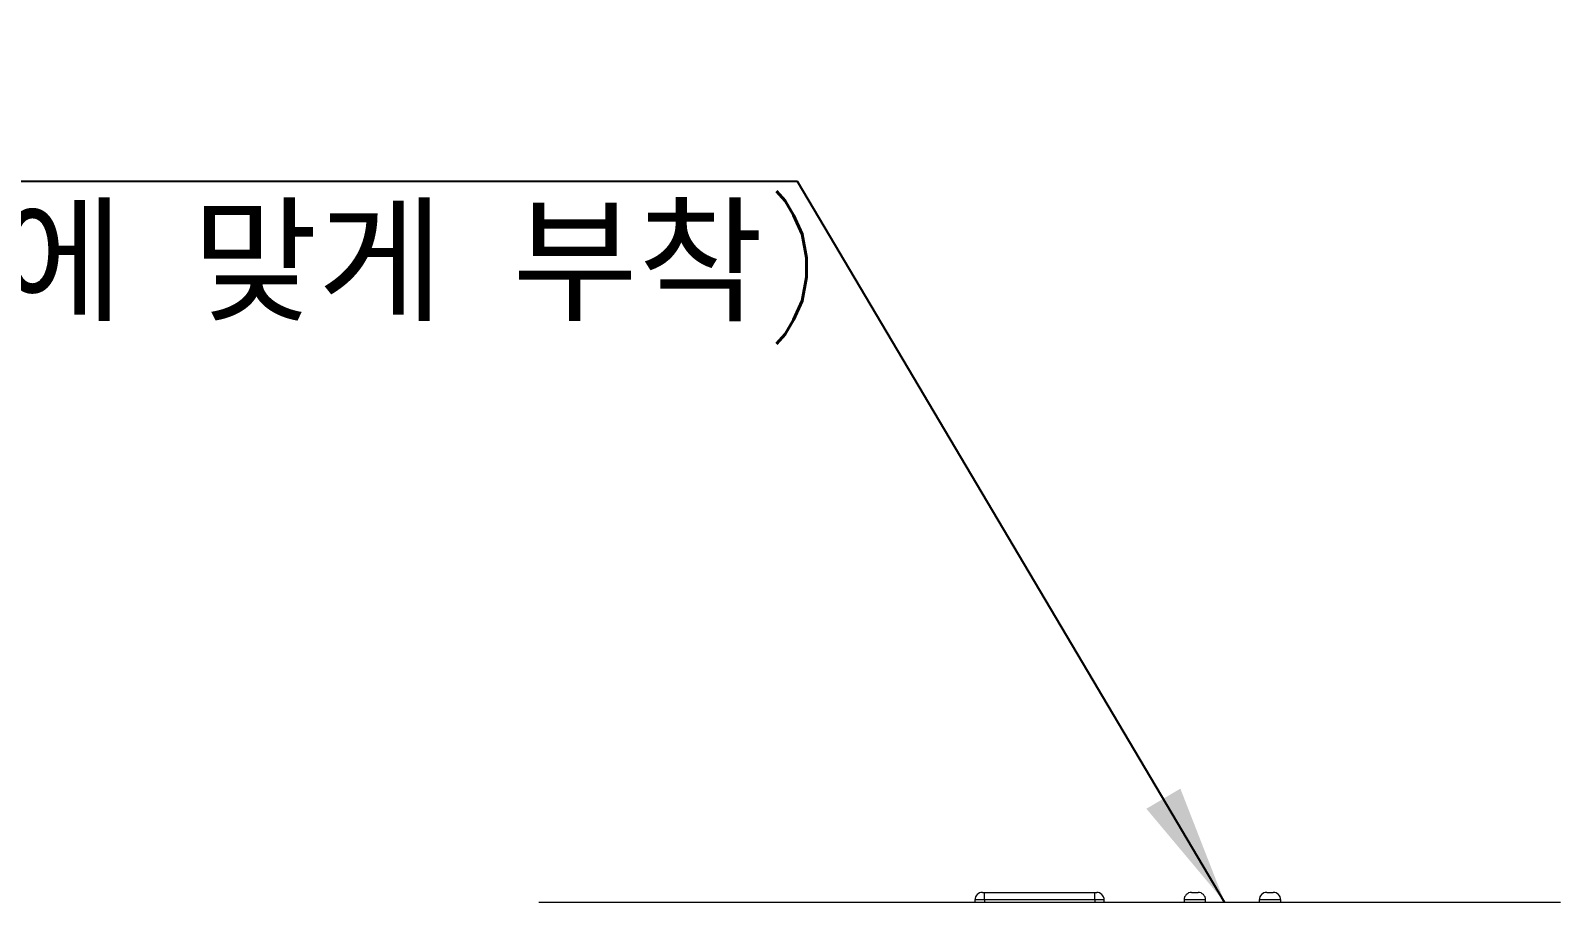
# Model space of a CAD drawing. Extents: x -2137 to 3740, y 68 to 2359.
# Drawn here: x 1831.7 to 2137.2, y 1008.2 to 1182.4 of the extents above; entities that cross this region are included whole.
import ezdxf

# ---------------------------------------------------------------- set-up
doc = ezdxf.new("R2010")
doc.units = 0
doc.header["$LTSCALE"] = 20
doc.header["$MEASUREMENT"] = 0
doc.layers.get('0').update_dxf_attribs({"linetype": 'CONTINUOUS'})
doc.layers.add('2', color=2, linetype='CONTINUOUS')
doc.styles.add('ROMANS', font='romans', dxfattribs={"height": 10.144927})
doc.dimstyles.get("Standard").update_dxf_attribs({"dimtxt": 2.7, "dimasz": 2.5, "dimexe": 1.5, "dimexo": 1.5, "dimgap": 1.5, "dimtad": 1, "dimdec": 0, "dimlfac": 10, "dimzin": 0, "dimdsep": 46, "dimtxsty": 'Standard', "dimcen": 0, "dimclrt": 2, "dimadec": 0, "dimazin": 0, "dimtfac": 1, "dimtdec": 0, "dimtmove": 0, "dimatfit": 3, "dimfxl": 0, "dimtolj": 1, "dimtzin": 0, "dimarcsym": 0})

msp = doc.modelspace()

# ---------------------------------------------------------------- linework, layer by layer
at = {"color": 7, "linetype": 'Continuous', "lineweight": 15}
for p, q in [((2137.18, 1008.21), (1933.18, 1008.21)), ((2020.28, 1008.71), (2020.28, 1008.21)), ((2021.78, 1010.21), (2022.18, 1010.21)), ((2022.18, 1008.71), (2022.18, 1010.21)), ((2022.18, 1010.21), (2044.18, 1010.21)), ((2044.18, 1008.71), (2022.18, 1008.71)), ((2044.18, 1008.71), (2044.18, 1010.21)), ((2044.18, 1010.21), (2044.58, 1010.21)), ((2046.08, 1008.21), (2046.08, 1008.71)), ((2062.03, 1008.71), (2062.03, 1008.21)), ((2063.53, 1010.21), (2063.84, 1010.21)), ((2063.84, 1010.21), (2064.83, 1010.21)), ((2066.33, 1008.21), (2066.33, 1008.71)), ((2077.03, 1008.71), (2077.03, 1008.21)), ((2078.53, 1010.21), (2079.83, 1010.21)), ((2081.33, 1008.21), (2081.33, 1008.71))]:
    msp.add_line(p, q, dxfattribs=at)
at = {"color": 8, "linetype": 'Continuous', "lineweight": 15}
for p, q in [((2022.18, 1008.71), (2020.28, 1008.71)), ((2022.18, 1008.71), (2022.18, 1008.21)), ((2046.08, 1008.71), (2044.18, 1008.71)), ((2044.18, 1008.71), (2044.18, 1008.21)), ((2063.04, 1008.71), (2062.03, 1008.71)), ((2066.33, 1008.71), (2063.04, 1008.71)), ((2081.33, 1008.71), (2077.03, 1008.71))]:
    msp.add_line(p, q, dxfattribs=at)
at = {"color": 7, "linetype": 'Continuous', "lineweight": 15}
for centre, start, end in [((2021.78, 1008.71), 90, 180), ((2044.58, 1008.71), 0, 90), ((2063.53, 1008.71), 90, 180), ((2064.83, 1008.71), 0, 90), ((2078.53, 1008.71), 90, 180), ((2079.83, 1008.71), 0, 90)]:
    msp.add_arc(centre, 1.5, start, end, dxfattribs=at)

# ---------------------------------------------------------------- texts
at = {"layer": '2', "ltscale": 1.2, "insert": (1648.84, 1149.8), "char_height": 20, "attachment_point": 4, "style": 'ROMANS'}
msp.add_mtext('{\\Ftxt|c129;DST-550}리모컨\\P(사용자 편의성에 맞게 부착)', dxfattribs=at)

# ---------------------------------------------------------------- leaders
msp.add_leader([(2070.13, 1008.28), (1984.85, 1152.24), (1644.06, 1152.24)], dimstyle='Standard', override={"dimscale": 1.2, "dimtxt": 20, "dimasz": 20, "dimexe": 5, "dimgap": 10, "dimtad": 0, "dimtoh": 1, "dimlfac": 1, "dimzin": 12, "dimclrd": 3, "dimclre": 3, "dimazin": 2, "dimarcsym": 1})

doc.saveas('drawing.dxf')
